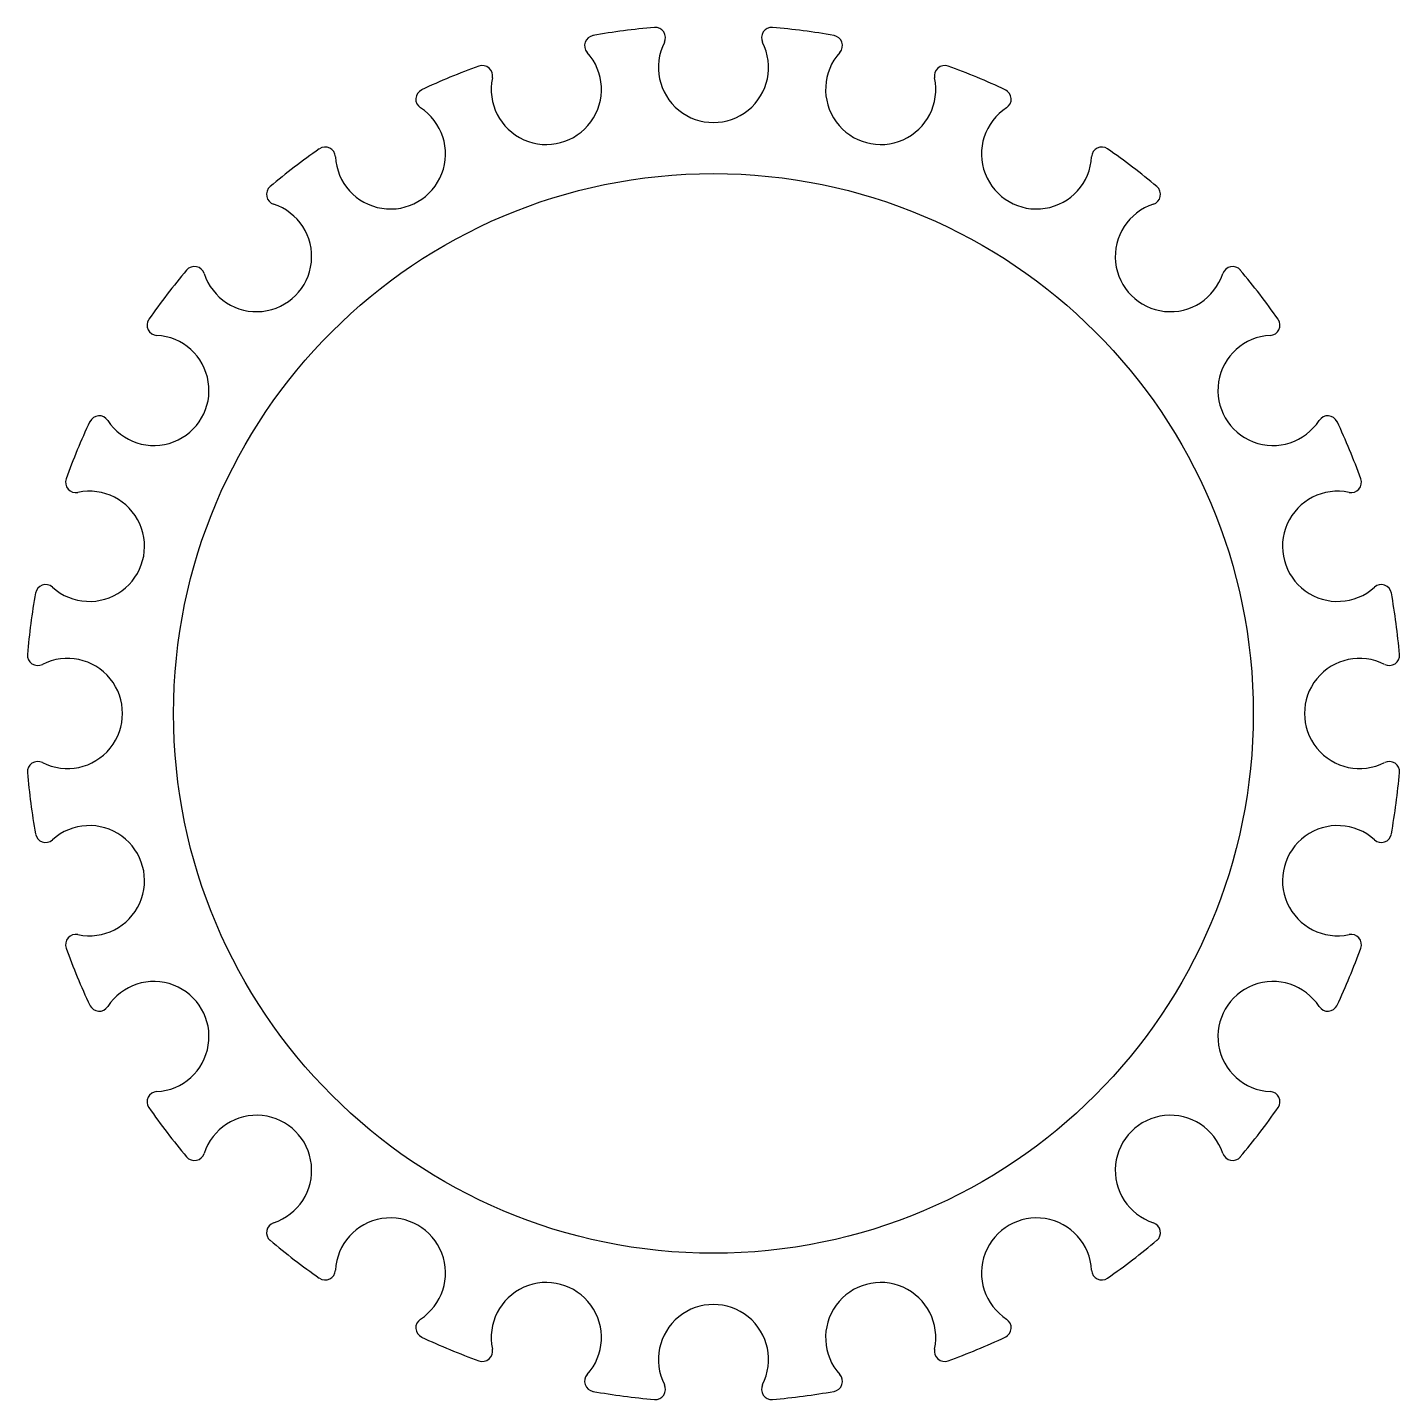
# Model space of a CAD drawing. Extents: x 560 to 685, y 671 to 795.
import ezdxf

# ---------------------------------------------------------------- set-up
doc = ezdxf.new("R2010")
doc.units = 0
doc.layers.get('0').update_dxf_attribs({"linetype": 'CONTINUOUS'})

msp = doc.modelspace()

# ---------------------------------------------------------------- linework, layer by layer
msp.add_circle((622.64, 733.11), 49)
for centre, radius, start, end in [((611.87, 793.73), 0.93, 100.0788, 222.0388), ((622.64, 733.11), 62.5, 94.9212, 100.0788), ((617.36, 794.45), 0.93, 332.9612, 94.9212), ((627.93, 794.45), 0.93, 85.0788, 207.0388), ((622.64, 733.11), 62.5, 79.9212, 85.0788), ((633.42, 793.73), 0.93, 317.9612, 79.9212), ((622.64, 791.75), 5, 152.9612, 27.0388), ((607.47, 789.75), 5, 167.9612, 42.0388), ((637.82, 789.75), 5, 137.9612, 12.0388), ((622.64, 733.11), 62.5, 109.9212, 115.0788), ((601.67, 790.99), 0.93, 347.9612, 109.9212), ((643.62, 790.99), 0.93, 70.0788, 192.0388), ((622.64, 733.11), 62.5, 64.9212, 70.0788), ((596.55, 788.87), 0.93, 115.0788, 237.0388), ((648.74, 788.87), 0.93, 302.9612, 64.9212), ((593.32, 783.9), 5, 182.9612, 57.0388), ((651.97, 783.9), 5, 122.9612, 357.0388), ((622.64, 733.11), 62.5, 124.9212, 130.0788), ((587.4, 783.59), 0.93, 2.9612, 124.9212), ((657.89, 783.59), 0.93, 55.0788, 177.0388), ((622.64, 733.11), 62.5, 49.9212, 55.0788), ((583, 780.22), 0.93, 130.0788, 252.0388), ((662.29, 780.22), 0.93, 287.9612, 49.9212), ((581.17, 774.58), 5, 197.9612, 72.0388), ((664.11, 774.58), 5, 107.9612, 342.0388), ((575.53, 772.75), 0.93, 17.9612, 139.9212), ((669.76, 772.75), 0.93, 40.0788, 162.0388), ((622.64, 733.11), 62.5, 139.9212, 145.0788), ((622.64, 733.11), 62.5, 34.9212, 40.0788), ((572.16, 768.35), 0.93, 145.0788, 267.0388), ((673.13, 768.35), 0.93, 272.9612, 34.9212), ((571.85, 762.43), 5, 212.9612, 87.0388), ((673.43, 762.43), 5, 92.9612, 327.0388), ((566.88, 759.2), 0.93, 32.9612, 154.9212), ((678.41, 759.2), 0.93, 25.0788, 147.0388), ((622.64, 733.11), 62.5, 154.9212, 160.0788), ((622.64, 733.11), 62.5, 19.9212, 25.0788), ((564.76, 754.08), 0.93, 160.0788, 282.0388), ((680.53, 754.08), 0.93, 257.9612, 19.9212), ((566, 748.28), 5, 227.9612, 102.0388), ((679.29, 748.28), 5, 77.9612, 312.0388), ((562.02, 743.88), 0.93, 47.9612, 169.9212), ((683.26, 743.88), 0.93, 10.0788, 132.0388), ((622.64, 733.11), 62.5, 169.9212, 175.0788), ((622.64, 733.11), 62.5, 4.9212, 10.0788), ((561.3, 738.39), 0.93, 175.0788, 297.0388), ((564, 733.11), 5, 242.9612, 117.0388), ((681.29, 733.11), 5, 62.9612, 297.0388), ((683.99, 738.39), 0.93, 242.9612, 4.9212), ((561.3, 727.82), 0.93, 62.9612, 184.9212), ((683.99, 727.82), 0.93, 355.0788, 117.0388), ((622.64, 733.11), 62.5, 184.9212, 190.0788), ((622.64, 733.11), 62.5, 349.9212, 355.0788), ((566, 717.93), 5, 257.9612, 132.0388), ((679.29, 717.93), 5, 47.9612, 282.0388), ((562.02, 722.33), 0.93, 190.0788, 312.0388), ((683.26, 722.33), 0.93, 227.9612, 349.9212), ((564.76, 712.13), 0.93, 77.9612, 199.9212), ((680.53, 712.13), 0.93, 340.0788, 102.0388), ((622.64, 733.11), 62.5, 199.9212, 205.0788), ((622.64, 733.11), 62.5, 334.9212, 340.0788), ((571.85, 703.78), 5, 272.9612, 147.0388), ((673.43, 703.78), 5, 32.9612, 267.0388), ((566.88, 707.01), 0.93, 205.0788, 327.0388), ((678.41, 707.01), 0.93, 212.9612, 334.9212), ((572.16, 697.86), 0.93, 92.9612, 214.9212), ((673.13, 697.86), 0.93, 325.0788, 87.0388), ((622.64, 733.11), 62.5, 214.9212, 220.0788), ((581.17, 691.64), 5, 287.9612, 162.0388), ((664.11, 691.64), 5, 17.9612, 252.0388), ((622.64, 733.11), 62.5, 319.9212, 325.0788), ((575.53, 693.46), 0.93, 220.0788, 342.0388), ((669.76, 693.46), 0.93, 197.9612, 319.9212), ((583, 685.99), 0.93, 107.9612, 229.9212), ((593.32, 682.32), 5, 302.9612, 177.0388), ((651.97, 682.32), 5, 2.9612, 237.0388), ((662.29, 685.99), 0.93, 310.0788, 72.0388), ((622.64, 733.11), 62.5, 229.9212, 235.0788), ((622.64, 733.11), 62.5, 304.9212, 310.0788), ((587.4, 682.62), 0.93, 235.0788, 357.0388), ((657.89, 682.62), 0.93, 182.9612, 304.9212), ((607.47, 676.46), 5, 317.9612, 192.0388), ((637.82, 676.46), 5, 347.9612, 222.0388), ((622.64, 674.46), 5, 332.9612, 207.0388), ((596.55, 677.34), 0.93, 122.9612, 244.9212), ((648.74, 677.34), 0.93, 295.0788, 57.0388), ((622.64, 733.11), 62.5, 244.9212, 250.0788), ((622.64, 733.11), 62.5, 289.9212, 295.0788), ((601.67, 675.22), 0.93, 250.0788, 12.0388), ((643.62, 675.22), 0.93, 167.9612, 289.9212), ((611.87, 672.49), 0.93, 137.9612, 259.9212), ((633.42, 672.49), 0.93, 280.0788, 42.0388), ((622.64, 733.11), 62.5, 259.9212, 265.0788), ((617.36, 671.76), 0.93, 265.0788, 27.0388), ((627.93, 671.76), 0.93, 152.9612, 274.9212), ((622.64, 733.11), 62.5, 274.9212, 280.0788)]:
    msp.add_arc(centre, radius, start, end)

doc.saveas('drawing.dxf')
